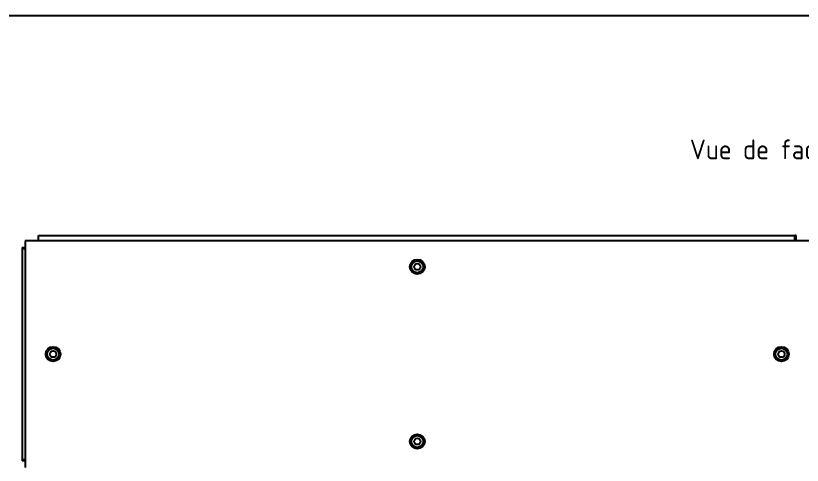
# Model space of a CAD drawing. Header units: millimetres. Extents: x 37984 to 70752, y 14140 to 37584.
# Drawn here: x 38494 to 39488, y 20771 to 21340 of the extents above; entities that cross this region are included whole.
import ezdxf
from ezdxf.enums import TextEntityAlignment as Align

# ---------------------------------------------------------------- set-up
doc = ezdxf.new("R2010")
doc.units = ezdxf.units.MM
doc.set_wipeout_variables(frame=1)
doc.layers.add('! NO PLOT !', color=7, linetype='Continuous', true_color=0xff75dd, plot=False)
doc.layers.add('000-PI-ORMAR', color=2, linetype='Continuous')
doc.styles.add('PI0', font='isocpeur.ttf', dxfattribs={"width": 0.9})

# ---------------------------------------------------------------- blocks, each defined once
blk = doc.blocks.new('8606.000_back')
at = {"layer": '000-PI-ORMAR'}
for p, q in [((47640.52, 38589.17), (47628.52, 38589.17)), ((48175.52, 38589.17), (48163.52, 38589.17))]:
    blk.add_line(p, q, dxfattribs=at)
for centre, start, end in [((47634.91, 38579.97), 124.82083, 166.60542), ((47634.12, 38579.97), 13.39458, 55.17917), ((48169.91, 38579.97), 124.82083, 166.60542), ((48169.12, 38579.97), 13.39458, 55.17917)]:
    blk.add_arc(centre, 11.2, start, end, dxfattribs=at)
blk = doc.blocks.new('SE_krov_300mm')
at = {"layer": '000-PI-ORMAR'}
for p, q in [((-468, 300), (-444.5, 300)), ((-468, 299.5), (-468, 300)), ((-468, 293.5), (-468, 299.5)), ((-444.5, 300), (488.5, 300)), ((490, 300), (488.5, 300)), ((488.5, 293.5), (488.5, 300)), ((488.5, 299.5), (488.5, 293.5)), ((490, 293.5), (490, 300)), ((-485, 293.5), (-485, 6.5)), ((507, 293.5), (-485, 293.5)), ((-488.75, 283.5), (-485, 283.5)), ((-488.75, 283.5), (-488.75, 16.5)), ((-488.5, 285), (-485, 285)), ((-488.5, 285), (-488.5, 283.5)), ((-486, 283.5), (-486, 285)), ((-488.75, 16.5), (-485, 16.5)), ((-488.5, 16.5), (-488.5, 15)), ((-485, 15), (-488.5, 15)), ((-486, 16.5), (-486, 15))]:
    blk.add_line(p, q, dxfattribs=at)
for centre, radius in [((11, 260.5), 9.36), ((11, 260.5), 7.5), ((11, 260.5), 4), ((-449.5, 150), 9.36), ((-449.5, 150), 9.36), ((471.5, 150), 9.36), ((471.5, 150), 9.36), ((-449.5, 150), 7.5), ((-449.5, 150), 4), ((471.5, 150), 7.5), ((471.5, 150), 4), ((11, 39.5), 9.36), ((11, 39.5), 7.5), ((11, 39.5), 4)]:
    blk.add_circle(centre, radius, dxfattribs=at)

msp = doc.modelspace()

# ---------------------------------------------------------------- linework, layer by layer
at = {"layer": '! NO PLOT !', "ltscale": 0.25}
msp.add_lwpolyline([(37984.324, 21339.576), (37984.324, 18139.576), (41051.871, 18139.576), (41051.871, 20124.741), (42576.324, 20124.741), (42576.324, 21339.576), (37984.324, 21339.576)], dxfattribs=at)

# ---------------------------------------------------------------- block references
at = {"layer": '000-PI-ORMAR'}
msp.add_blockref('8606.000_back', (-8698.583, -17811.766), dxfattribs=at)

# ---------------------------------------------------------------- texts
at = {"layer": '! NO PLOT !', "style": 'PI0', "width": 0.9}
msp.add_text('Vue de face - avec porte', height=25, dxfattribs=at).set_placement((39530.003, 21166.792), align=Align.MIDDLE)

# ---------------------------------------------------------------- next in the draw order: wipeouts: each hides what was drawn before it
msp.add_wipeout([(38505.42, 21054.904), (39497.42, 21054.904), (39497.42, 20767.904), (38505.42, 20767.904)]).dxf.layer = '000-PI-ORMAR'

# ---------------------------------------------------------------- next in the draw order: block references
msp.add_blockref('SE_krov_300mm', (38990.42, 20761.404))

doc.saveas('drawing.dxf')
